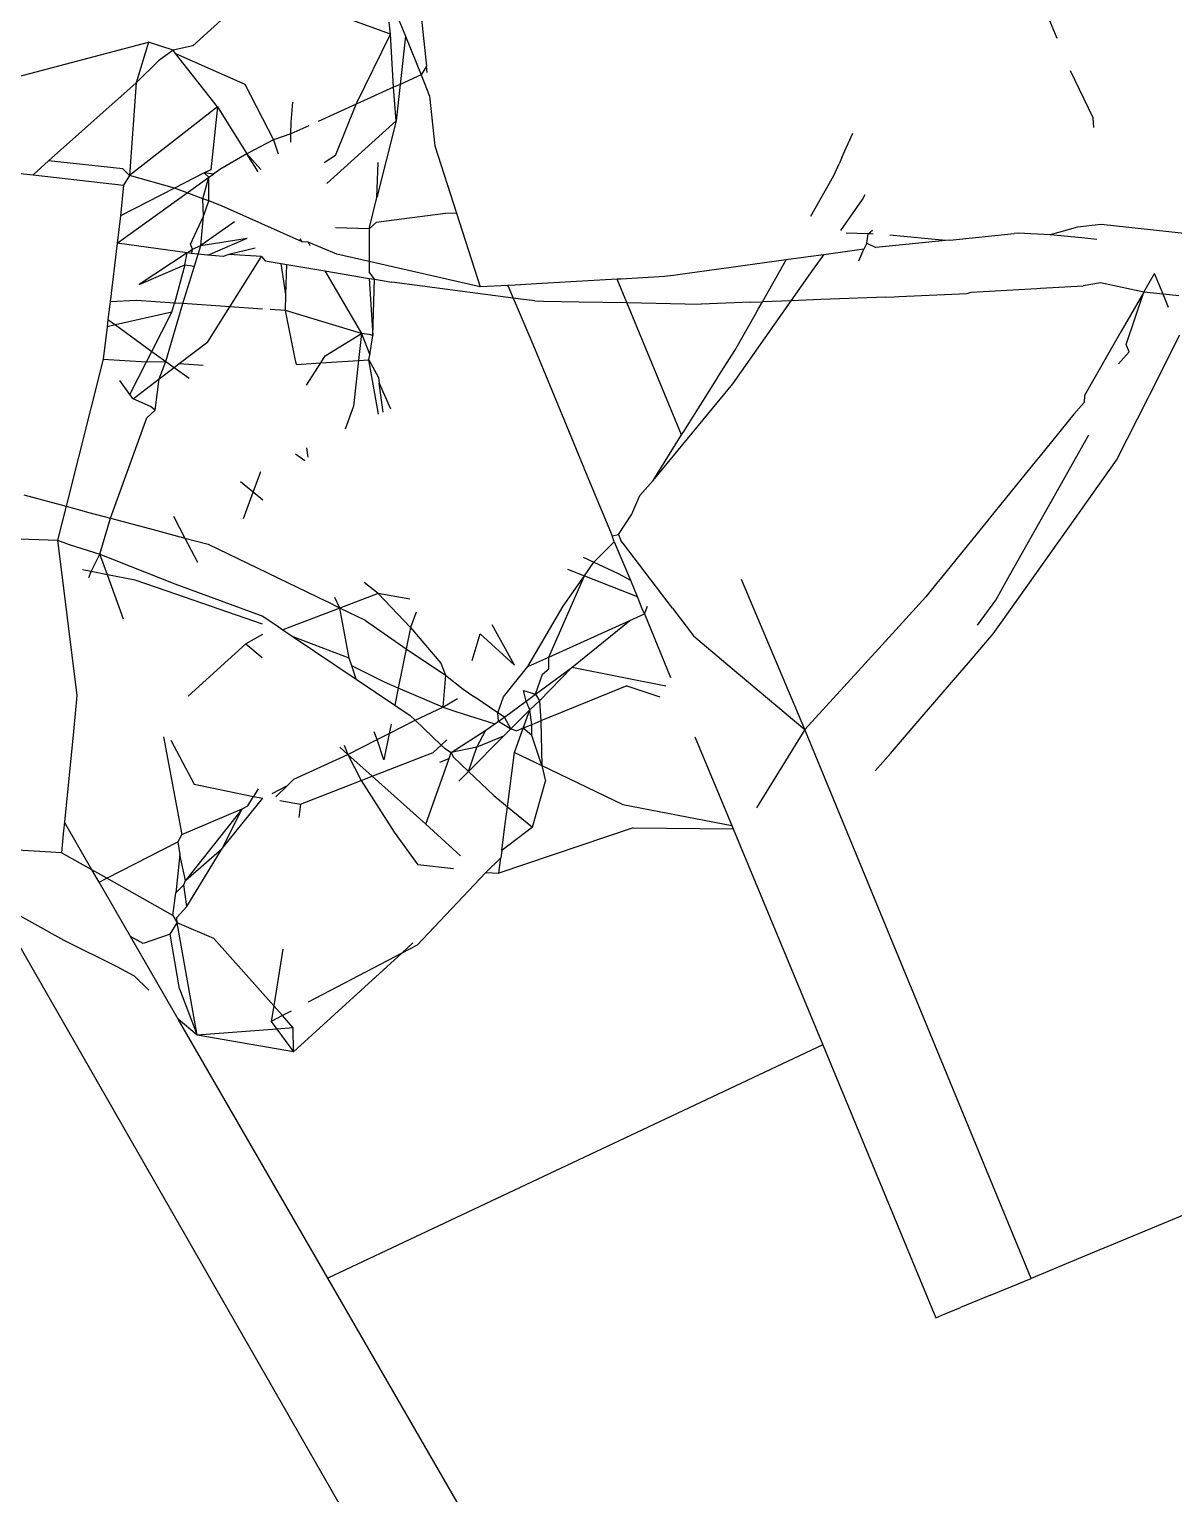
# Model space of a CAD drawing. Header units: inches. Extents: x 3324238 to 135265466, y -1036581 to 20094598.
# Drawn here: x 3354733.0549 to 3354733.3859, y -519084.1146 to -519083.691 of the extents above; entities that cross this region are included whole.
import ezdxf

# ---------------------------------------------------------------- set-up
doc = ezdxf.new("R2010")
doc.units = ezdxf.units.IN
doc.header["$MEASUREMENT"] = 0
doc.layers.add('FURNITURE', color=32, linetype='Continuous', lineweight=13)

msp = doc.modelspace()

# ---------------------------------------------------------------- linework, layer by layer
for p, q in [((3354733.35216, -519083.69371, 0.00267), (3354733.33714, -519083.65746, 0.00267)), ((3354733.1328, -519083.66806, 0.00267), (3354733.1022, -519083.69577, 0.00267)), ((3354733.16711, -519083.67645, 0.00267), (3354733.16974, -519083.70171, 0.00267)), ((3354733.15936, -519083.6924, 0.00267), (3354733.13576, -519083.68385, 0.00267)), ((3354733.16047, -519083.6853, 0.00267), (3354733.16365, -519083.69299, 0.00267)), ((3354733.15936, -519083.6924, 0.00267), (3354733.159, -519083.68894, 0.00267)), ((3354733.04811, -519083.70561, 0.00267), (3354733.0894, -519083.69473, 0.00267)), ((3354733.0894, -519083.69473, 0.00267), (3354733.08576, -519083.70652, 0.00267)), ((3354733.09646, -519083.69706, 0.00267), (3354733.0894, -519083.69473, 0.00267)), ((3354733.1022, -519083.69577, 0.00267), (3354733.09646, -519083.69706, 0.00267)), ((3354733.14939, -519083.71271, 0.00267), (3354733.15936, -519083.6924, 0.00267)), ((3354733.16024, -519083.7078, 0.00267), (3354733.15936, -519083.6924, 0.00267)), ((3354733.16365, -519083.69299, 0.00267), (3354733.16214, -519083.70694, 0.00267)), ((3354733.16365, -519083.69299, 0.00267), (3354733.16827, -519083.70416, 0.00267)), ((3354733.09646, -519083.69706, 0.00267), (3354733.0923, -519083.70014, 0.00267)), ((3354733.09719, -519083.69798, 0.00267), (3354733.09646, -519083.69706, 0.00267)), ((3354733.10935, -519083.71347, 0.00267), (3354733.09719, -519083.69798, 0.00267)), ((3354733.09719, -519083.69798, 0.00267), (3354733.11723, -519083.70685, 0.00267)), ((3354733.0923, -519083.70014, 0.00267), (3354733.08576, -519083.70652, 0.00267)), ((3354733.16827, -519083.70416, 0.00267), (3354733.16214, -519083.70694, 0.00267)), ((3354733.16974, -519083.70171, 0.00267), (3354733.16827, -519083.70416, 0.00267)), ((3354733.16827, -519083.70416, 0.00267), (3354733.17064, -519083.71032, 0.00267)), ((3354733.16993, -519083.70348, 0.00267), (3354733.16974, -519083.70171, 0.00267)), ((3354733.3626, -519083.71664, 0.00267), (3354733.35602, -519083.70302, 0.00267)), ((3354733.08576, -519083.70652, 0.00267), (3354733.06042, -519083.72908, 0.00267)), ((3354733.08576, -519083.70652, 0.00267), (3354733.08386, -519083.73326, 0.00267)), ((3354733.11723, -519083.70685, 0.00267), (3354733.12547, -519083.72303, 0.00267)), ((3354733.16024, -519083.7078, 0.00267), (3354733.14939, -519083.71271, 0.00267)), ((3354733.16214, -519083.70694, 0.00267), (3354733.16024, -519083.7078, 0.00267)), ((3354733.16101, -519083.71746, 0.00267), (3354733.16024, -519083.7078, 0.00267)), ((3354733.16214, -519083.70694, 0.00267), (3354733.16101, -519083.71746, 0.00267)), ((3354733.13067, -519083.71785, 0.00267), (3354733.13109, -519083.71212, 0.00267)), ((3354733.14939, -519083.71271, 0.00267), (3354733.13846, -519083.71765, 0.00267)), ((3354733.14341, -519083.7275, 0.00267), (3354733.14939, -519083.71271, 0.00267)), ((3354733.17064, -519083.71032, 0.00267), (3354733.17213, -519083.72469, 0.00267)), ((3354733.10935, -519083.71347, 0.00267), (3354733.08386, -519083.73326, 0.00267)), ((3354733.10935, -519083.71347, 0.00267), (3354733.10739, -519083.73171, 0.00267)), ((3354733.10935, -519083.71347, 0.00267), (3354733.11781, -519083.727, 0.00267)), ((3354733.36281, -519083.7194, 0.00267), (3354733.3626, -519083.71664, 0.00267)), ((3354733.13057, -519083.72123, 0.00267), (3354733.13067, -519083.71785, 0.00267)), ((3354733.13571, -519083.7189, 0.00267), (3354733.13057, -519083.72123, 0.00267)), ((3354733.14096, -519083.73559, 0.00267), (3354733.16101, -519083.71746, 0.00267)), ((3354733.16101, -519083.71746, 0.00267), (3354733.15545, -519083.7397, 0.00267)), ((3354733.28991, -519083.72808, 0.00267), (3354733.29303, -519083.72106, 0.00267)), ((3354733.12547, -519083.72303, 0.00267), (3354733.11781, -519083.727, 0.00267)), ((3354733.13057, -519083.72123, 0.00267), (3354733.12547, -519083.72303, 0.00267)), ((3354733.12547, -519083.72303, 0.00267), (3354733.12682, -519083.72706, 0.00267)), ((3354733.13049, -519083.72369, 0.00267), (3354733.13057, -519083.72123, 0.00267)), ((3354733.17213, -519083.72469, 0.00267), (3354733.17844, -519083.74421, 0.00267)), ((3354733.06042, -519083.72908, 0.00267), (3354733.05598, -519083.73312, 0.00267)), ((3354733.0819, -519083.73141, 0.00267), (3354733.06042, -519083.72908, 0.00267)), ((3354733.11781, -519083.727, 0.00267), (3354733.10999, -519083.73154, 0.00267)), ((3354733.11781, -519083.727, 0.00267), (3354733.12189, -519083.73158, 0.00267)), ((3354733.12112, -519083.73229, 0.00267), (3354733.11781, -519083.727, 0.00267)), ((3354733.14341, -519083.7275, 0.00267), (3354733.14013, -519083.72966, 0.00267)), ((3354733.15545, -519083.7397, 0.00267), (3354733.15576, -519083.72956, 0.00267)), ((3354733.28991, -519083.72808, 0.00267), (3354733.28911, -519083.72989, 0.00267)), ((3354733.03452, -519083.73092, 0.00267), (3354733.05598, -519083.73312, 0.00267)), ((3354733.05598, -519083.73312, 0.00267), (3354733.08211, -519083.73606, 0.00267)), ((3354733.08386, -519083.73326, 0.00267), (3354733.0819, -519083.73141, 0.00267)), ((3354733.08386, -519083.73326, 0.00267), (3354733.08211, -519083.73606, 0.00267)), ((3354733.0969, -519083.73697, 0.00267), (3354733.08386, -519083.73326, 0.00267)), ((3354733.10551, -519083.73256, 0.00267), (3354733.0969, -519083.73697, 0.00267)), ((3354733.10055, -519083.73833, 0.00267), (3354733.10681, -519083.73383, 0.00267)), ((3354733.10511, -519083.74002, 0.00267), (3354733.10681, -519083.73383, 0.00267)), ((3354733.10739, -519083.73171, 0.00267), (3354733.10551, -519083.73256, 0.00267)), ((3354733.10813, -519083.73288, 0.00267), (3354733.10551, -519083.73256, 0.00267)), ((3354733.10681, -519083.73383, 0.00267), (3354733.10551, -519083.73256, 0.00267)), ((3354733.10681, -519083.73383, 0.00267), (3354733.10813, -519083.73288, 0.00267)), ((3354733.10683, -519083.74066, 0.00267), (3354733.10681, -519083.73383, 0.00267)), ((3354733.10999, -519083.73154, 0.00267), (3354733.10813, -519083.73288, 0.00267)), ((3354733.28093, -519083.74507, 0.00267), (3354733.28759, -519083.7333, 0.00267)), ((3354733.28759, -519083.7333, 0.00267), (3354733.28911, -519083.72989, 0.00267)), ((3354733.08211, -519083.73606, 0.00267), (3354733.08131, -519083.74497, 0.00267)), ((3354733.0969, -519083.73697, 0.00267), (3354733.08131, -519083.74497, 0.00267)), ((3354733.10055, -519083.73833, 0.00267), (3354733.0969, -519083.73697, 0.00267)), ((3354733.08035, -519083.75285, 0.00267), (3354733.10055, -519083.73833, 0.00267)), ((3354733.10511, -519083.74002, 0.00267), (3354733.10055, -519083.73833, 0.00267)), ((3354733.10531, -519083.74503, 0.00267), (3354733.10511, -519083.74002, 0.00267)), ((3354733.10683, -519083.74066, 0.00267), (3354733.10511, -519083.74002, 0.00267)), ((3354733.10531, -519083.74503, 0.00267), (3354733.10683, -519083.74066, 0.00267)), ((3354733.11051, -519083.74203, 0.00267), (3354733.10683, -519083.74066, 0.00267)), ((3354733.13376, -519083.75248, 0.00267), (3354733.11051, -519083.74203, 0.00267)), ((3354733.15318, -519083.74874, 0.00267), (3354733.15545, -519083.7397, 0.00267)), ((3354733.28957, -519083.74922, 0.00267), (3354733.2959, -519083.74024, 0.00267)), ((3354733.2959, -519083.74024, 0.00267), (3354733.29665, -519083.73883, 0.00267)), ((3354733.08131, -519083.74497, 0.00267), (3354733.08035, -519083.75285, 0.00267)), ((3354733.10151, -519083.75318, 0.00267), (3354733.10531, -519083.74503, 0.00267)), ((3354733.10451, -519083.75353, 0.00267), (3354733.10531, -519083.74503, 0.00267)), ((3354733.17523, -519083.74426, 0.00267), (3354733.15522, -519083.74689, 0.00267)), ((3354733.17844, -519083.74421, 0.00267), (3354733.17523, -519083.74426, 0.00267)), ((3354733.17844, -519083.74421, 0.00267), (3354733.18533, -519083.76555, 0.00267)), ((3354733.1142, -519083.74671, 0.00267), (3354733.10451, -519083.75353, 0.00267)), ((3354733.15318, -519083.74874, 0.00267), (3354733.14342, -519083.74845, 0.00267)), ((3354733.15318, -519083.74874, 0.00267), (3354733.15317, -519083.7582, 0.00267)), ((3354733.15522, -519083.74689, 0.00267), (3354733.15318, -519083.74874, 0.00267)), ((3354733.29753, -519083.7502, 0.00267), (3354733.2911, -519083.74996, 0.00267)), ((3354733.29708, -519083.75283, 0.00267), (3354733.29753, -519083.7502, 0.00267)), ((3354733.29753, -519083.7502, 0.00267), (3354733.29875, -519083.74912, 0.00267)), ((3354733.29898, -519083.75026, 0.00267), (3354733.29753, -519083.7502, 0.00267)), ((3354733.31984, -519083.75209, 0.00267), (3354733.30375, -519083.75052, 0.00267)), ((3354733.32112, -519083.75196, 0.00267), (3354733.3397, -519083.75006, 0.00267)), ((3354733.34086, -519083.74995, 0.00267), (3354733.3397, -519083.75006, 0.00267)), ((3354733.35017, -519083.75051, 0.00267), (3354733.34086, -519083.74995, 0.00267)), ((3354733.35801, -519083.7482, 0.00267), (3354733.35017, -519083.75051, 0.00267)), ((3354733.35933, -519083.75137, 0.00267), (3354733.35017, -519083.75051, 0.00267)), ((3354733.36493, -519083.74749, 0.00267), (3354733.35801, -519083.7482, 0.00267)), ((3354733.42447, -519083.75399, 0.00267), (3354733.36493, -519083.74749, 0.00267)), ((3354733.08035, -519083.75285, 0.00267), (3354733.07827, -519083.76987, 0.00267)), ((3354733.10051, -519083.75571, 0.00267), (3354733.08035, -519083.75285, 0.00267)), ((3354733.10051, -519083.75571, 0.00267), (3354733.10213, -519083.75464, 0.00267)), ((3354733.10213, -519083.75464, 0.00267), (3354733.10151, -519083.75318, 0.00267)), ((3354733.10213, -519083.75464, 0.00267), (3354733.10174, -519083.75583, 0.00267)), ((3354733.10213, -519083.75464, 0.00267), (3354733.10451, -519083.75353, 0.00267)), ((3354733.10373, -519083.75603, 0.00267), (3354733.10451, -519083.75353, 0.00267)), ((3354733.10451, -519083.75353, 0.00267), (3354733.11793, -519083.75145, 0.00267)), ((3354733.10654, -519083.75631, 0.00267), (3354733.11793, -519083.75145, 0.00267)), ((3354733.12018, -519083.7543, 0.00267), (3354733.11264, -519083.7562, 0.00267)), ((3354733.13376, -519083.75248, 0.00267), (3354733.1332, -519083.75159, 0.00267)), ((3354733.13551, -519083.75256, 0.00267), (3354733.13376, -519083.75248, 0.00267)), ((3354733.14381, -519083.75606, 0.00267), (3354733.13551, -519083.75256, 0.00267)), ((3354733.13551, -519083.75256, 0.00267), (3354733.13607, -519083.75352, 0.00267)), ((3354733.29628, -519083.75461, 0.00267), (3354733.28464, -519083.75621, 0.00267)), ((3354733.29476, -519083.75799, 0.00267), (3354733.29628, -519083.75461, 0.00267)), ((3354733.29708, -519083.75283, 0.00267), (3354733.29628, -519083.75461, 0.00267)), ((3354733.29708, -519083.75283, 0.00267), (3354733.29977, -519083.75413, 0.00267)), ((3354733.31984, -519083.75209, 0.00267), (3354733.29977, -519083.75413, 0.00267)), ((3354733.32112, -519083.75196, 0.00267), (3354733.31984, -519083.75209, 0.00267)), ((3354733.36366, -519083.75178, 0.00267), (3354733.35933, -519083.75137, 0.00267)), ((3354733.10051, -519083.75571, 0.00267), (3354733.08668, -519083.76481, 0.00267)), ((3354733.08668, -519083.76481, 0.00267), (3354733.09987, -519083.75917, 0.00267)), ((3354733.09987, -519083.75917, 0.00267), (3354733.09685, -519083.77019, 0.00267)), ((3354733.09987, -519083.75917, 0.00267), (3354733.10051, -519083.75571, 0.00267)), ((3354733.09987, -519083.75917, 0.00267), (3354733.10264, -519083.75952, 0.00267)), ((3354733.10174, -519083.75583, 0.00267), (3354733.10051, -519083.75571, 0.00267)), ((3354733.10373, -519083.75603, 0.00267), (3354733.10174, -519083.75583, 0.00267)), ((3354733.10264, -519083.75952, 0.00267), (3354733.10373, -519083.75603, 0.00267)), ((3354733.10654, -519083.75631, 0.00267), (3354733.10373, -519083.75603, 0.00267)), ((3354733.11097, -519083.75676, 0.00267), (3354733.10654, -519083.75631, 0.00267)), ((3354733.11264, -519083.7562, 0.00267), (3354733.11097, -519083.75676, 0.00267)), ((3354733.12206, -519083.75669, 0.00267), (3354733.11264, -519083.7562, 0.00267)), ((3354733.11287, -519083.77128, 0.00267), (3354733.12206, -519083.75669, 0.00267)), ((3354733.12206, -519083.75669, 0.00267), (3354733.12307, -519083.75797, 0.00267)), ((3354733.12307, -519083.75797, 0.00267), (3354733.12777, -519083.75877, 0.00267)), ((3354733.12777, -519083.75877, 0.00267), (3354733.12936, -519083.75904, 0.00267)), ((3354733.12909, -519083.76774, 0.00267), (3354733.12777, -519083.75877, 0.00267)), ((3354733.12909, -519083.76774, 0.00267), (3354733.12936, -519083.75904, 0.00267)), ((3354733.12936, -519083.75904, 0.00267), (3354733.14039, -519083.76091, 0.00267)), ((3354733.15317, -519083.7582, 0.00267), (3354733.14381, -519083.75606, 0.00267)), ((3354733.15317, -519083.7582, 0.00267), (3354733.15317, -519083.76121, 0.00267)), ((3354733.18533, -519083.76555, 0.00267), (3354733.15317, -519083.7582, 0.00267)), ((3354733.27377, -519083.7577, 0.00267), (3354733.26056, -519083.75952, 0.00267)), ((3354733.2669, -519083.76982, 0.00267), (3354733.27377, -519083.7577, 0.00267)), ((3354733.27882, -519083.75701, 0.00267), (3354733.27377, -519083.7577, 0.00267)), ((3354733.28018, -519083.75682, 0.00267), (3354733.27882, -519083.75701, 0.00267)), ((3354733.28464, -519083.75621, 0.00267), (3354733.28018, -519083.75682, 0.00267)), ((3354733.28166, -519083.76044, 0.00267), (3354733.28464, -519083.75621, 0.00267)), ((3354733.09925, -519083.77036, 0.00267), (3354733.10264, -519083.75952, 0.00267)), ((3354733.14039, -519083.76091, 0.00267), (3354733.15097, -519083.77896, 0.00267)), ((3354733.14039, -519083.76091, 0.00267), (3354733.15316, -519083.76307, 0.00267)), ((3354733.15316, -519083.76307, 0.00267), (3354733.1542, -519083.77961, 0.00267)), ((3354733.15316, -519083.76307, 0.00267), (3354733.15471, -519083.76333, 0.00267)), ((3354733.15471, -519083.76333, 0.00267), (3354733.15317, -519083.76121, 0.00267)), ((3354733.1542, -519083.77961, 0.00267), (3354733.15471, -519083.76333, 0.00267)), ((3354733.15471, -519083.76333, 0.00267), (3354733.15978, -519083.76419, 0.00267)), ((3354733.22492, -519083.76331, 0.00267), (3354733.2115, -519083.76407, 0.00267)), ((3354733.22606, -519083.76324, 0.00267), (3354733.22492, -519083.76331, 0.00267)), ((3354733.22772, -519083.77007, 0.00267), (3354733.22492, -519083.76331, 0.00267)), ((3354733.23861, -519083.76253, 0.00267), (3354733.22606, -519083.76324, 0.00267)), ((3354733.24117, -519083.76218, 0.00267), (3354733.23861, -519083.76253, 0.00267)), ((3354733.24242, -519083.76201, 0.00267), (3354733.24117, -519083.76218, 0.00267)), ((3354733.25923, -519083.7597, 0.00267), (3354733.24242, -519083.76201, 0.00267)), ((3354733.26056, -519083.75952, 0.00267), (3354733.25923, -519083.7597, 0.00267)), ((3354733.27526, -519083.76951, 0.00267), (3354733.28076, -519083.76171, 0.00267)), ((3354733.28076, -519083.76171, 0.00267), (3354733.28166, -519083.76044, 0.00267)), ((3354733.3772, -519083.76703, 0.00267), (3354733.3803, -519083.76162, 0.00267)), ((3354733.38279, -519083.76763, 0.00267), (3354733.3803, -519083.76162, 0.00267)), ((3354733.12894, -519083.77236, 0.00267), (3354733.12909, -519083.76774, 0.00267)), ((3354733.19485, -519083.76875, 0.00267), (3354733.15978, -519083.76419, 0.00267)), ((3354733.19333, -519083.7651, 0.00267), (3354733.18533, -519083.76555, 0.00267)), ((3354733.1954, -519083.76498, 0.00267), (3354733.19333, -519083.7651, 0.00267)), ((3354733.19333, -519083.7651, 0.00267), (3354733.19485, -519083.76875, 0.00267)), ((3354733.20154, -519083.76463, 0.00267), (3354733.1954, -519083.76498, 0.00267)), ((3354733.2115, -519083.76407, 0.00267), (3354733.20154, -519083.76463, 0.00267)), ((3354733.30635, -519083.76828, 0.00267), (3354733.32618, -519083.76739, 0.00267)), ((3354733.32618, -519083.76739, 0.00267), (3354733.3273, -519083.76706, 0.00267)), ((3354733.3273, -519083.76706, 0.00267), (3354733.34629, -519083.76595, 0.00267)), ((3354733.34629, -519083.76595, 0.00267), (3354733.34739, -519083.76589, 0.00267)), ((3354733.34739, -519083.76589, 0.00267), (3354733.35972, -519083.76517, 0.00267)), ((3354733.36469, -519083.76431, 0.00267), (3354733.35972, -519083.76517, 0.00267)), ((3354733.3772, -519083.76703, 0.00267), (3354733.36469, -519083.76431, 0.00267)), ((3354733.3772, -519083.76703, 0.00267), (3354733.37059, -519083.77856, 0.00267)), ((3354733.37211, -519083.78223, 0.00267), (3354733.3772, -519083.76703, 0.00267)), ((3354733.38279, -519083.76763, 0.00267), (3354733.3772, -519083.76703, 0.00267)), ((3354733.38438, -519083.77148, 0.00267), (3354733.38279, -519083.76763, 0.00267)), ((3354733.38737, -519083.76811, 0.00267), (3354733.38279, -519083.76763, 0.00267)), ((3354733.07827, -519083.76987, 0.00267), (3354733.07765, -519083.77498, 0.00267)), ((3354733.08585, -519083.76945, 0.00267), (3354733.07827, -519083.76987, 0.00267)), ((3354733.09685, -519083.77019, 0.00267), (3354733.08585, -519083.76945, 0.00267)), ((3354733.09435, -519083.78712, 0.00267), (3354733.09925, -519083.77036, 0.00267)), ((3354733.09612, -519083.77287, 0.00267), (3354733.09685, -519083.77019, 0.00267)), ((3354733.09925, -519083.77036, 0.00267), (3354733.09685, -519083.77019, 0.00267)), ((3354733.11287, -519083.77128, 0.00267), (3354733.09925, -519083.77036, 0.00267)), ((3354733.10651, -519083.78137, 0.00267), (3354733.11287, -519083.77128, 0.00267)), ((3354733.12238, -519083.77192, 0.00267), (3354733.11287, -519083.77128, 0.00267)), ((3354733.19485, -519083.76875, 0.00267), (3354733.20053, -519083.78212, 0.00267)), ((3354733.19709, -519083.76904, 0.00267), (3354733.19485, -519083.76875, 0.00267)), ((3354733.2011, -519083.76957, 0.00267), (3354733.19709, -519083.76904, 0.00267)), ((3354733.2011, -519083.76957, 0.00267), (3354733.2036, -519083.76961, 0.00267)), ((3354733.2036, -519083.76961, 0.00267), (3354733.21388, -519083.76981, 0.00267)), ((3354733.21388, -519083.76981, 0.00267), (3354733.22772, -519083.77007, 0.00267)), ((3354733.24356, -519083.80832, 0.00267), (3354733.22772, -519083.77007, 0.00267)), ((3354733.22772, -519083.77007, 0.00267), (3354733.24457, -519083.77039, 0.00267)), ((3354733.24457, -519083.77039, 0.00267), (3354733.24921, -519083.77048, 0.00267)), ((3354733.26347, -519083.76995, 0.00267), (3354733.24921, -519083.77048, 0.00267)), ((3354733.26347, -519083.76995, 0.00267), (3354733.2669, -519083.76982, 0.00267)), ((3354733.26489, -519083.77337, 0.00267), (3354733.26567, -519083.772, 0.00267)), ((3354733.26567, -519083.772, 0.00267), (3354733.2669, -519083.76982, 0.00267)), ((3354733.27526, -519083.76951, 0.00267), (3354733.2669, -519083.76982, 0.00267)), ((3354733.26772, -519083.78021, 0.00267), (3354733.27526, -519083.76951, 0.00267)), ((3354733.28386, -519083.76919, 0.00267), (3354733.27526, -519083.76951, 0.00267)), ((3354733.30259, -519083.76849, 0.00267), (3354733.28386, -519083.76919, 0.00267)), ((3354733.30259, -519083.76849, 0.00267), (3354733.30505, -519083.76835, 0.00267)), ((3354733.30505, -519083.76835, 0.00267), (3354733.30635, -519083.76828, 0.00267)), ((3354733.07765, -519083.77498, 0.00267), (3354733.07739, -519083.77709, 0.00267)), ((3354733.07765, -519083.77498, 0.00267), (3354733.0798, -519083.77654, 0.00267)), ((3354733.09612, -519083.77287, 0.00267), (3354733.0798, -519083.77654, 0.00267)), ((3354733.09033, -519083.7842, 0.00267), (3354733.09612, -519083.77287, 0.00267)), ((3354733.12894, -519083.77236, 0.00267), (3354733.12456, -519083.77206, 0.00267)), ((3354733.15097, -519083.77896, 0.00267), (3354733.12894, -519083.77236, 0.00267)), ((3354733.13182, -519083.78634, 0.00267), (3354733.12894, -519083.77236, 0.00267)), ((3354733.2589, -519083.78395, 0.00267), (3354733.26489, -519083.77337, 0.00267)), ((3354733.07739, -519083.77709, 0.00267), (3354733.07621, -519083.78639, 0.00267)), ((3354733.0798, -519083.77654, 0.00267), (3354733.07739, -519083.77709, 0.00267)), ((3354733.0798, -519083.77654, 0.00267), (3354733.09033, -519083.7842, 0.00267)), ((3354733.14047, -519083.78543, 0.00267), (3354733.15097, -519083.77896, 0.00267)), ((3354733.15097, -519083.77896, 0.00267), (3354733.15009, -519083.78682, 0.00267)), ((3354733.15314, -519083.77931, 0.00267), (3354733.15097, -519083.77896, 0.00267)), ((3354733.15097, -519083.77896, 0.00267), (3354733.15335, -519083.78517, 0.00267)), ((3354733.1542, -519083.77961, 0.00267), (3354733.15314, -519083.77931, 0.00267)), ((3354733.15335, -519083.78517, 0.00267), (3354733.1542, -519083.77961, 0.00267)), ((3354733.25833, -519083.79352, 0.00267), (3354733.26772, -519083.78021, 0.00267)), ((3354733.37059, -519083.77856, 0.00267), (3354733.36009, -519083.7969, 0.00267)), ((3354733.37893, -519083.79665, 0.00267), (3354733.38765, -519083.77935, 0.00267)), ((3354733.08882, -519083.78715, 0.00267), (3354733.09033, -519083.7842, 0.00267)), ((3354733.09033, -519083.7842, 0.00267), (3354733.09435, -519083.78712, 0.00267)), ((3354733.09823, -519083.78771, 0.00267), (3354733.10651, -519083.78137, 0.00267)), ((3354733.20053, -519083.78212, 0.00267), (3354733.20969, -519083.80427, 0.00267)), ((3354733.25436, -519083.79116, 0.00267), (3354733.2589, -519083.78395, 0.00267)), ((3354733.3699, -519083.78779, 0.00267), (3354733.37298, -519083.78432, 0.00267)), ((3354733.37298, -519083.78432, 0.00267), (3354733.37211, -519083.78223, 0.00267)), ((3354733.07621, -519083.78639, 0.00267), (3354733.06555, -519083.82898, 0.00267)), ((3354733.07621, -519083.78639, 0.00267), (3354733.08882, -519083.78715, 0.00267)), ((3354733.08398, -519083.79662, 0.00267), (3354733.08882, -519083.78715, 0.00267)), ((3354733.08882, -519083.78715, 0.00267), (3354733.09435, -519083.78712, 0.00267)), ((3354733.09244, -519083.79214, 0.00267), (3354733.09435, -519083.78712, 0.00267)), ((3354733.09244, -519083.79214, 0.00267), (3354733.09676, -519083.78883, 0.00267)), ((3354733.09435, -519083.78712, 0.00267), (3354733.09676, -519083.78883, 0.00267)), ((3354733.09676, -519083.78883, 0.00267), (3354733.09823, -519083.78771, 0.00267)), ((3354733.09676, -519083.78883, 0.00267), (3354733.10112, -519083.79192, 0.00267)), ((3354733.09823, -519083.78771, 0.00267), (3354733.10516, -519083.78813, 0.00267)), ((3354733.1322, -519083.78793, 0.00267), (3354733.13182, -519083.78634, 0.00267)), ((3354733.1322, -519083.78793, 0.00267), (3354733.13916, -519083.7875, 0.00267)), ((3354733.13509, -519083.79392, 0.00267), (3354733.13916, -519083.7875, 0.00267)), ((3354733.13916, -519083.7875, 0.00267), (3354733.14047, -519083.78543, 0.00267)), ((3354733.13916, -519083.7875, 0.00267), (3354733.15009, -519083.78682, 0.00267)), ((3354733.15009, -519083.78682, 0.00267), (3354733.14862, -519083.80005, 0.00267)), ((3354733.15009, -519083.78682, 0.00267), (3354733.15313, -519083.78663, 0.00267)), ((3354733.15313, -519083.78663, 0.00267), (3354733.15335, -519083.78517, 0.00267)), ((3354733.15587, -519083.80233, 0.00267), (3354733.15313, -519083.78663, 0.00267)), ((3354733.15313, -519083.78663, 0.00267), (3354733.15587, -519083.79173, 0.00267)), ((3354733.08398, -519083.79662, 0.00267), (3354733.08106, -519083.79261, 0.00267)), ((3354733.08492, -519083.79791, 0.00267), (3354733.09244, -519083.79214, 0.00267)), ((3354733.09126, -519083.80121, 0.00267), (3354733.09244, -519083.79214, 0.00267)), ((3354733.15587, -519083.79173, 0.00267), (3354733.1561, -519083.7934, 0.00267)), ((3354733.24416, -519083.80737, 0.00267), (3354733.25365, -519083.79229, 0.00267)), ((3354733.25365, -519083.79229, 0.00267), (3354733.25436, -519083.79116, 0.00267)), ((3354733.08492, -519083.79791, 0.00267), (3354733.08398, -519083.79662, 0.00267)), ((3354733.1561, -519083.7934, 0.00267), (3354733.15934, -519083.80076, 0.00267)), ((3354733.15725, -519083.80171, 0.00267), (3354733.1561, -519083.7934, 0.00267)), ((3354733.23529, -519083.82148, 0.00267), (3354733.25833, -519083.79352, 0.00267)), ((3354733.36009, -519083.7969, 0.00267), (3354733.35997, -519083.79898, 0.00267)), ((3354733.37847, -519083.79757, 0.00267), (3354733.37893, -519083.79665, 0.00267)), ((3354733.08995, -519083.80011, 0.00267), (3354733.08492, -519083.79791, 0.00267)), ((3354733.08892, -519083.80341, 0.00267), (3354733.09126, -519083.80121, 0.00267)), ((3354733.09126, -519083.80121, 0.00267), (3354733.08995, -519083.80011, 0.00267)), ((3354733.14862, -519083.80005, 0.00267), (3354733.14628, -519083.80667, 0.00267)), ((3354733.35997, -519083.79898, 0.00267), (3354733.35696, -519083.80237, 0.00267)), ((3354733.36935, -519083.81565, 0.00267), (3354733.37847, -519083.79757, 0.00267)), ((3354733.07837, -519083.8324, 0.00267), (3354733.08892, -519083.80341, 0.00267)), ((3354733.20969, -519083.80427, 0.00267), (3354733.21666, -519083.8211, 0.00267)), ((3354733.35696, -519083.80237, 0.00267), (3354733.34686, -519083.81485, 0.00267)), ((3354733.23529, -519083.82148, 0.00267), (3354733.24356, -519083.80832, 0.00267)), ((3354733.24356, -519083.80832, 0.00267), (3354733.24416, -519083.80737, 0.00267)), ((3354733.3514, -519083.82595, 0.00267), (3354733.36131, -519083.80834, 0.00267)), ((3354733.13192, -519083.81378, 0.00267), (3354733.1346, -519083.8157, 0.00267)), ((3354733.13553, -519083.81481, 0.00267), (3354733.13518, -519083.81211, 0.00267)), ((3354733.34619, -519083.81568, 0.00267), (3354733.33261, -519083.83245, 0.00267)), ((3354733.34686, -519083.81485, 0.00267), (3354733.34619, -519083.81568, 0.00267)), ((3354733.35529, -519083.83545, 0.00267), (3354733.36935, -519083.81565, 0.00267)), ((3354733.11965, -519083.8249, 0.00267), (3354733.11601, -519083.82194, 0.00267)), ((3354733.11965, -519083.8249, 0.00267), (3354733.12184, -519083.81895, 0.00267)), ((3354733.21666, -519083.8211, 0.00267), (3354733.22346, -519083.83754, 0.00267)), ((3354733.23145, -519083.82585, 0.00267), (3354733.23529, -519083.82148, 0.00267)), ((3354733.05327, -519083.82569, 0.00267), (3354733.06555, -519083.82898, 0.00267)), ((3354733.11684, -519083.83254, 0.00267), (3354733.11965, -519083.8249, 0.00267)), ((3354733.12248, -519083.82719, 0.00267), (3354733.11965, -519083.8249, 0.00267)), ((3354733.22914, -519083.83125, 0.00267), (3354733.23145, -519083.82585, 0.00267)), ((3354733.33843, -519083.84901, 0.00267), (3354733.3514, -519083.82595, 0.00267)), ((3354733.06555, -519083.82898, 0.00267), (3354733.06309, -519083.83882, 0.00267)), ((3354733.06555, -519083.82898, 0.00267), (3354733.07211, -519083.83073, 0.00267)), ((3354733.07211, -519083.83073, 0.00267), (3354733.07837, -519083.8324, 0.00267)), ((3354733.22528, -519083.83709, 0.00267), (3354733.22914, -519083.83125, 0.00267)), ((3354733.07533, -519083.84279, 0.00267), (3354733.07837, -519083.8324, 0.00267)), ((3354733.07837, -519083.8324, 0.00267), (3354733.08968, -519083.83543, 0.00267)), ((3354733.08968, -519083.83543, 0.00267), (3354733.09991, -519083.83816, 0.00267)), ((3354733.09664, -519083.83187, 0.00267), (3354733.09991, -519083.83816, 0.00267)), ((3354733.33194, -519083.83327, 0.00267), (3354733.31833, -519083.85009, 0.00267)), ((3354733.33261, -519083.83245, 0.00267), (3354733.33194, -519083.83327, 0.00267)), ((3354733.34109, -519083.85544, 0.00267), (3354733.35529, -519083.83545, 0.00267)), ((3354733.05179, -519083.83836, 0.00267), (3354733.05762, -519083.8386, 0.00267)), ((3354733.05762, -519083.8386, 0.00267), (3354733.06309, -519083.83882, 0.00267)), ((3354733.06309, -519083.83882, 0.00267), (3354733.06867, -519083.88369, 0.00267)), ((3354733.06309, -519083.83882, 0.00267), (3354733.06639, -519083.84004, 0.00267)), ((3354733.09991, -519083.83816, 0.00267), (3354733.10354, -519083.84516, 0.00267)), ((3354733.09991, -519083.83816, 0.00267), (3354733.10663, -519083.83996, 0.00267)), ((3354733.21813, -519083.84513, 0.00267), (3354733.22405, -519083.83925, 0.00267)), ((3354733.22346, -519083.83754, 0.00267), (3354733.22528, -519083.83709, 0.00267)), ((3354733.22405, -519083.83925, 0.00267), (3354733.22346, -519083.83754, 0.00267)), ((3354733.22405, -519083.83925, 0.00267), (3354733.22875, -519083.85034, 0.00267)), ((3354733.22528, -519083.83709, 0.00267), (3354733.22601, -519083.83886, 0.00267)), ((3354733.22676, -519083.83984, 0.00267), (3354733.22601, -519083.83886, 0.00267)), ((3354733.06639, -519083.84004, 0.00267), (3354733.07533, -519083.84279, 0.00267)), ((3354733.07274, -519083.84785, 0.00267), (3354733.07533, -519083.84279, 0.00267)), ((3354733.0775, -519083.84878, 0.00267), (3354733.07533, -519083.84279, 0.00267)), ((3354733.07533, -519083.84279, 0.00267), (3354733.09699, -519083.85137, 0.00267)), ((3354733.10663, -519083.83996, 0.00267), (3354733.14091, -519083.85655, 0.00267)), ((3354733.21512, -519083.84373, 0.00267), (3354733.21813, -519083.84513, 0.00267)), ((3354733.24089, -519083.85842, 0.00267), (3354733.22676, -519083.83984, 0.00267)), ((3354733.07274, -519083.84785, 0.00267), (3354733.07023, -519083.84736, 0.00267)), ((3354733.07211, -519083.84959, 0.00267), (3354733.07274, -519083.84785, 0.00267)), ((3354733.0775, -519083.84878, 0.00267), (3354733.07274, -519083.84785, 0.00267)), ((3354733.21054, -519083.84713, 0.00267), (3354733.21542, -519083.84906, 0.00267)), ((3354733.21542, -519083.84906, 0.00267), (3354733.21813, -519083.84513, 0.00267)), ((3354733.21813, -519083.84513, 0.00267), (3354733.22521, -519083.84841, 0.00267)), ((3354733.08216, -519083.86162, 0.00267), (3354733.0775, -519083.84878, 0.00267)), ((3354733.08553, -519083.85035, 0.00267), (3354733.0775, -519083.84878, 0.00267)), ((3354733.09472, -519083.85352, 0.00267), (3354733.08553, -519083.85035, 0.00267)), ((3354733.09699, -519083.85137, 0.00267), (3354733.12239, -519083.86078, 0.00267)), ((3354733.15576, -519083.85421, 0.00267), (3354733.15178, -519083.85098, 0.00267)), ((3354733.20512, -519083.87257, 0.00267), (3354733.21542, -519083.84906, 0.00267)), ((3354733.20933, -519083.85788, 0.00267), (3354733.21542, -519083.84906, 0.00267)), ((3354733.21542, -519083.84906, 0.00267), (3354733.23073, -519083.85511, 0.00267)), ((3354733.22521, -519083.84841, 0.00267), (3354733.22875, -519083.85034, 0.00267)), ((3354733.22875, -519083.85034, 0.00267), (3354733.23073, -519083.85511, 0.00267)), ((3354733.27923, -519083.89356, 0.00267), (3354733.26088, -519083.85011, 0.00267)), ((3354733.3177, -519083.85087, 0.00267), (3354733.3142, -519083.85519, 0.00267)), ((3354733.31833, -519083.85009, 0.00267), (3354733.3177, -519083.85087, 0.00267)), ((3354733.33445, -519083.85609, 0.00267), (3354733.33843, -519083.84901, 0.00267)), ((3354733.12236, -519083.86305, 0.00267), (3354733.09472, -519083.85352, 0.00267)), ((3354733.14473, -519083.8584, 0.00267), (3354733.14091, -519083.85655, 0.00267)), ((3354733.14473, -519083.8584, 0.00267), (3354733.14329, -519083.85533, 0.00267)), ((3354733.15576, -519083.85421, 0.00267), (3354733.14473, -519083.8584, 0.00267)), ((3354733.16493, -519083.85579, 0.00267), (3354733.15576, -519083.85421, 0.00267)), ((3354733.15576, -519083.85421, 0.00267), (3354733.16514, -519083.86401, 0.00267)), ((3354733.23073, -519083.85511, 0.00267), (3354733.23224, -519083.85901, 0.00267)), ((3354733.3142, -519083.85519, 0.00267), (3354733.3036, -519083.86682, 0.00267)), ((3354733.3291, -519083.86337, 0.00267), (3354733.33445, -519083.85609, 0.00267)), ((3354733.33367, -519083.86588, 0.00267), (3354733.34109, -519083.85544, 0.00267)), ((3354733.12239, -519083.86078, 0.00267), (3354733.12683, -519083.86377, 0.00267)), ((3354733.14473, -519083.8584, 0.00267), (3354733.12819, -519083.86468, 0.00267)), ((3354733.14738, -519083.87293, 0.00267), (3354733.14473, -519083.8584, 0.00267)), ((3354733.15216, -519083.862, 0.00267), (3354733.14473, -519083.8584, 0.00267)), ((3354733.16675, -519083.85957, 0.00267), (3354733.16514, -519083.86401, 0.00267)), ((3354733.19905, -519083.87534, 0.00267), (3354733.20933, -519083.85788, 0.00267)), ((3354733.22858, -519083.86198, 0.00267), (3354733.23279, -519083.86008, 0.00267)), ((3354733.23224, -519083.85901, 0.00267), (3354733.23279, -519083.86008, 0.00267)), ((3354733.23279, -519083.86008, 0.00267), (3354733.2337, -519083.85782, 0.00267)), ((3354733.23279, -519083.86008, 0.00267), (3354733.24033, -519083.87854, 0.00267)), ((3354733.24089, -519083.85842, 0.00267), (3354733.24699, -519083.86643, 0.00267)), ((3354733.12683, -519083.86377, 0.00267), (3354733.12819, -519083.86468, 0.00267)), ((3354733.12819, -519083.86468, 0.00267), (3354733.13124, -519083.86674, 0.00267)), ((3354733.15216, -519083.862, 0.00267), (3354733.16389, -519083.87025, 0.00267)), ((3354733.16514, -519083.86401, 0.00267), (3354733.16389, -519083.87025, 0.00267)), ((3354733.16514, -519083.86401, 0.00267), (3354733.17387, -519083.87434, 0.00267)), ((3354733.19525, -519083.87493, 0.00267), (3354733.18876, -519083.86329, 0.00267)), ((3354733.20512, -519083.87257, 0.00267), (3354733.22858, -519083.86198, 0.00267)), ((3354733.21184, -519083.87556, 0.00267), (3354733.22858, -519083.86198, 0.00267)), ((3354733.11753, -519083.86873, 0.00267), (3354733.1008, -519083.8839, 0.00267)), ((3354733.12233, -519083.86608, 0.00267), (3354733.11753, -519083.86873, 0.00267)), ((3354733.11753, -519083.86873, 0.00267), (3354733.12225, -519083.8727, 0.00267)), ((3354733.14738, -519083.87293, 0.00267), (3354733.13124, -519083.86674, 0.00267)), ((3354733.13124, -519083.86674, 0.00267), (3354733.14947, -519083.879, 0.00267)), ((3354733.18293, -519083.87362, 0.00267), (3354733.18526, -519083.86589, 0.00267)), ((3354733.18526, -519083.86589, 0.00267), (3354733.19525, -519083.87493, 0.00267)), ((3354733.24699, -519083.86643, 0.00267), (3354733.25762, -519083.87537, 0.00267)), ((3354733.3036, -519083.86682, 0.00267), (3354733.29049, -519083.88121, 0.00267)), ((3354733.32709, -519083.87353, 0.00267), (3354733.33367, -519083.86588, 0.00267)), ((3354733.14813, -519083.87513, 0.00267), (3354733.14738, -519083.87293, 0.00267)), ((3354733.16389, -519083.87025, 0.00267), (3354733.16162, -519083.88156, 0.00267)), ((3354733.16389, -519083.87025, 0.00267), (3354733.17523, -519083.87778, 0.00267)), ((3354733.19905, -519083.87534, 0.00267), (3354733.20512, -519083.87257, 0.00267)), ((3354733.20515, -519083.87599, 0.00267), (3354733.20512, -519083.87257, 0.00267)), ((3354733.31311, -519083.88977, 0.00267), (3354733.32709, -519083.87353, 0.00267)), ((3354733.14947, -519083.879, 0.00267), (3354733.14813, -519083.87513, 0.00267)), ((3354733.15763, -519083.87984, 0.00267), (3354733.14813, -519083.87513, 0.00267)), ((3354733.17387, -519083.87434, 0.00267), (3354733.17523, -519083.87778, 0.00267)), ((3354733.17523, -519083.87778, 0.00267), (3354733.17451, -519083.8871, 0.00267)), ((3354733.17523, -519083.87778, 0.00267), (3354733.18034, -519083.88182, 0.00267)), ((3354733.19204, -519083.88407, 0.00267), (3354733.19905, -519083.87534, 0.00267)), ((3354733.20126, -519083.88334, 0.00267), (3354733.21184, -519083.87556, 0.00267)), ((3354733.20126, -519083.88334, 0.00267), (3354733.20334, -519083.87755, 0.00267)), ((3354733.20241, -519083.88526, 0.00267), (3354733.21184, -519083.87556, 0.00267)), ((3354733.20334, -519083.87755, 0.00267), (3354733.20515, -519083.87599, 0.00267)), ((3354733.23896, -519083.88103, 0.00267), (3354733.21184, -519083.87556, 0.00267)), ((3354733.25762, -519083.87537, 0.00267), (3354733.27923, -519083.89356, 0.00267)), ((3354733.14947, -519083.879, 0.00267), (3354733.16063, -519083.88652, 0.00267)), ((3354733.16162, -519083.88156, 0.00267), (3354733.15763, -519083.87984, 0.00267)), ((3354733.16162, -519083.88156, 0.00267), (3354733.16063, -519083.88652, 0.00267)), ((3354733.17451, -519083.8871, 0.00267), (3354733.16162, -519083.88156, 0.00267)), ((3354733.18034, -519083.88182, 0.00267), (3354733.18342, -519083.88399, 0.00267)), ((3354733.22775, -519083.8809, 0.00267), (3354733.20287, -519083.89106, 0.00267)), ((3354733.22775, -519083.8809, 0.00267), (3354733.23729, -519083.88408, 0.00267)), ((3354733.29049, -519083.88121, 0.00267), (3354733.27923, -519083.89356, 0.00267)), ((3354733.06867, -519083.88369, 0.00267), (3354733.06765, -519083.8941, 0.00267)), ((3354733.17451, -519083.8871, 0.00267), (3354733.17878, -519083.88452, 0.00267)), ((3354733.19037, -519083.88867, 0.00267), (3354733.18342, -519083.88399, 0.00267)), ((3354733.19037, -519083.88867, 0.00267), (3354733.19204, -519083.88407, 0.00267)), ((3354733.19228, -519083.88995, 0.00267), (3354733.19855, -519083.88534, 0.00267)), ((3354733.1978, -519083.88229, 0.00267), (3354733.20126, -519083.88334, 0.00267)), ((3354733.19855, -519083.88534, 0.00267), (3354733.1978, -519083.88229, 0.00267)), ((3354733.19855, -519083.88534, 0.00267), (3354733.20126, -519083.88334, 0.00267)), ((3354733.19966, -519083.88781, 0.00267), (3354733.19855, -519083.88534, 0.00267)), ((3354733.19966, -519083.88781, 0.00267), (3354733.20241, -519083.88526, 0.00267)), ((3354733.20126, -519083.88334, 0.00267), (3354733.20241, -519083.88526, 0.00267)), ((3354733.20241, -519083.88526, 0.00267), (3354733.20287, -519083.89106, 0.00267)), ((3354733.16063, -519083.88652, 0.00267), (3354733.16502, -519083.88947, 0.00267)), ((3354733.16502, -519083.88947, 0.00267), (3354733.16645, -519083.89084, 0.00267)), ((3354733.16645, -519083.89084, 0.00267), (3354733.17451, -519083.8871, 0.00267)), ((3354733.17451, -519083.8871, 0.00267), (3354733.17829, -519083.88831, 0.00267)), ((3354733.17829, -519083.88831, 0.00267), (3354733.18957, -519083.8919, 0.00267)), ((3354733.19228, -519083.88995, 0.00267), (3354733.19037, -519083.88867, 0.00267)), ((3354733.19064, -519083.89115, 0.00267), (3354733.19037, -519083.88867, 0.00267)), ((3354733.19064, -519083.89115, 0.00267), (3354733.19228, -519083.88995, 0.00267)), ((3354733.19414, -519083.89336, 0.00267), (3354733.19228, -519083.88995, 0.00267)), ((3354733.19414, -519083.89336, 0.00267), (3354733.19966, -519083.88781, 0.00267)), ((3354733.19774, -519083.89316, 0.00267), (3354733.19966, -519083.88781, 0.00267)), ((3354733.20022, -519083.89215, 0.00267), (3354733.19966, -519083.88781, 0.00267)), ((3354733.30393, -519083.90045, 0.00267), (3354733.31311, -519083.88977, 0.00267)), ((3354733.06765, -519083.8941, 0.00267), (3354733.06506, -519083.92035, 0.00267)), ((3354733.15547, -519083.89646, 0.00267), (3354733.15467, -519083.89416, 0.00267)), ((3354733.15547, -519083.89646, 0.00267), (3354733.15899, -519083.89466, 0.00267)), ((3354733.15899, -519083.89466, 0.00267), (3354733.15746, -519083.90228, 0.00267)), ((3354733.15899, -519083.89466, 0.00267), (3354733.16645, -519083.89084, 0.00267)), ((3354733.15953, -519083.89196, 0.00267), (3354733.15899, -519083.89466, 0.00267)), ((3354733.16645, -519083.89084, 0.00267), (3354733.17401, -519083.89808, 0.00267)), ((3354733.17691, -519083.90021, 0.00267), (3354733.18691, -519083.89375, 0.00267)), ((3354733.18432, -519083.89865, 0.00267), (3354733.18691, -519083.89375, 0.00267)), ((3354733.18691, -519083.89375, 0.00267), (3354733.18957, -519083.8919, 0.00267)), ((3354733.18957, -519083.8919, 0.00267), (3354733.19064, -519083.89115, 0.00267)), ((3354733.19064, -519083.89115, 0.00267), (3354733.19414, -519083.89336, 0.00267)), ((3354733.19201, -519083.8955, 0.00267), (3354733.19414, -519083.89336, 0.00267)), ((3354733.19414, -519083.89336, 0.00267), (3354733.19589, -519083.89392, 0.00267)), ((3354733.19524, -519083.90015, 0.00267), (3354733.19774, -519083.89316, 0.00267)), ((3354733.19774, -519083.89316, 0.00267), (3354733.19589, -519083.89392, 0.00267)), ((3354733.20022, -519083.89215, 0.00267), (3354733.19774, -519083.89316, 0.00267)), ((3354733.20023, -519083.8953, 0.00267), (3354733.19774, -519083.89316, 0.00267)), ((3354733.20287, -519083.89106, 0.00267), (3354733.20022, -519083.89215, 0.00267)), ((3354733.20023, -519083.8953, 0.00267), (3354733.20022, -519083.89215, 0.00267)), ((3354733.20287, -519083.89106, 0.00267), (3354733.20312, -519083.90394, 0.00267)), ((3354733.27923, -519083.89356, 0.00267), (3354733.27078, -519083.90714, 0.00267)), ((3354733.34463, -519084.05227, 0.00267), (3354733.27923, -519083.89356, 0.00267)), ((3354733.0937, -519083.89563, 0.00267), (3354733.09898, -519083.92394, 0.00267)), ((3354733.0958, -519083.89663, 0.00267), (3354733.10259, -519083.90935, 0.00267)), ((3354733.14468, -519083.89868, 0.00267), (3354733.14704, -519083.90079, 0.00267)), ((3354733.14596, -519083.8981, 0.00267), (3354733.14704, -519083.90079, 0.00267)), ((3354733.14704, -519083.90079, 0.00267), (3354733.15547, -519083.89646, 0.00267)), ((3354733.15746, -519083.90228, 0.00267), (3354733.15547, -519083.89646, 0.00267)), ((3354733.17174, -519083.90017, 0.00267), (3354733.17401, -519083.89808, 0.00267)), ((3354733.17401, -519083.89808, 0.00267), (3354733.17569, -519083.89654, 0.00267)), ((3354733.17401, -519083.89808, 0.00267), (3354733.17493, -519083.89896, 0.00267)), ((3354733.17493, -519083.89896, 0.00267), (3354733.17691, -519083.90021, 0.00267)), ((3354733.18432, -519083.89865, 0.00267), (3354733.17691, -519083.90021, 0.00267)), ((3354733.18192, -519083.90565, 0.00267), (3354733.19201, -519083.8955, 0.00267)), ((3354733.18192, -519083.90565, 0.00267), (3354733.18432, -519083.89865, 0.00267)), ((3354733.19201, -519083.8955, 0.00267), (3354733.18432, -519083.89865, 0.00267)), ((3354733.20312, -519083.90394, 0.00267), (3354733.20023, -519083.8953, 0.00267)), ((3354733.24741, -519083.89564, 0.00267), (3354733.2581, -519083.92125, 0.00267)), ((3354733.13144, -519083.90792, 0.00267), (3354733.14704, -519083.90079, 0.00267)), ((3354733.14704, -519083.90079, 0.00267), (3354733.15084, -519083.90832, 0.00267)), ((3354733.14704, -519083.90079, 0.00267), (3354733.15406, -519083.90707, 0.00267)), ((3354733.15406, -519083.90707, 0.00267), (3354733.17174, -519083.90017, 0.00267)), ((3354733.16959, -519083.92095, 0.00267), (3354733.17631, -519083.90192, 0.00267)), ((3354733.17365, -519083.90301, 0.00267), (3354733.17631, -519083.90192, 0.00267)), ((3354733.17631, -519083.90192, 0.00267), (3354733.17691, -519083.90021, 0.00267)), ((3354733.17691, -519083.90021, 0.00267), (3354733.17751, -519083.90143, 0.00267)), ((3354733.17751, -519083.90143, 0.00267), (3354733.18192, -519083.90565, 0.00267)), ((3354733.19318, -519083.91586, 0.00267), (3354733.19524, -519083.90015, 0.00267)), ((3354733.19524, -519083.90015, 0.00267), (3354733.20312, -519083.90394, 0.00267)), ((3354733.29954, -519083.90549, 0.00267), (3354733.30393, -519083.90045, 0.00267)), ((3354733.15084, -519083.90832, 0.00267), (3354733.15406, -519083.90707, 0.00267)), ((3354733.15406, -519083.90707, 0.00267), (3354733.16959, -519083.92095, 0.00267)), ((3354733.1791, -519083.90849, 0.00267), (3354733.18192, -519083.90565, 0.00267)), ((3354733.18192, -519083.90565, 0.00267), (3354733.18922, -519083.91264, 0.00267)), ((3354733.20312, -519083.90394, 0.00267), (3354733.22659, -519083.91524, 0.00267)), ((3354733.20312, -519083.90394, 0.00267), (3354733.20423, -519083.90846, 0.00267)), ((3354733.27078, -519083.90714, 0.00267), (3354733.26517, -519083.91615, 0.00267)), ((3354733.10259, -519083.90935, 0.00267), (3354733.11973, -519083.91287, 0.00267)), ((3354733.12104, -519083.91069, 0.00267), (3354733.11973, -519083.91287, 0.00267)), ((3354733.12513, -519083.91202, 0.00267), (3354733.12953, -519083.90976, 0.00267)), ((3354733.12619, -519083.91297, 0.00267), (3354733.12953, -519083.90976, 0.00267)), ((3354733.12953, -519083.90976, 0.00267), (3354733.13144, -519083.90792, 0.00267)), ((3354733.13334, -519083.91515, 0.00267), (3354733.15084, -519083.90832, 0.00267)), ((3354733.15084, -519083.90832, 0.00267), (3354733.16038, -519083.92327, 0.00267)), ((3354733.20046, -519083.92179, 0.00267), (3354733.20423, -519083.90846, 0.00267)), ((3354733.11063, -519083.92791, 0.00267), (3354733.1224, -519083.91342, 0.00267)), ((3354733.1165, -519083.91644, 0.00267), (3354733.11805, -519083.91564, 0.00267)), ((3354733.11805, -519083.91564, 0.00267), (3354733.11973, -519083.91287, 0.00267)), ((3354733.11973, -519083.91287, 0.00267), (3354733.1224, -519083.91342, 0.00267)), ((3354733.12736, -519083.91402, 0.00267), (3354733.13334, -519083.91515, 0.00267)), ((3354733.13334, -519083.91515, 0.00267), (3354733.13288, -519083.91897, 0.00267)), ((3354733.18922, -519083.91264, 0.00267), (3354733.19318, -519083.91586, 0.00267)), ((3354733.19234, -519083.92229, 0.00267), (3354733.19318, -519083.91586, 0.00267)), ((3354733.19318, -519083.91586, 0.00267), (3354733.20046, -519083.92179, 0.00267)), ((3354733.22659, -519083.91524, 0.00267), (3354733.2581, -519083.92125, 0.00267)), ((3354733.09898, -519083.92394, 0.00267), (3354733.1165, -519083.91644, 0.00267)), ((3354733.1165, -519083.91644, 0.00267), (3354733.10006, -519083.93723, 0.00267)), ((3354733.11063, -519083.92791, 0.00267), (3354733.1165, -519083.91644, 0.00267)), ((3354733.06473, -519083.92369, 0.00267), (3354733.06419, -519083.92917, 0.00267)), ((3354733.06506, -519083.92035, 0.00267), (3354733.06473, -519083.92369, 0.00267)), ((3354733.07302, -519083.93414, 0.00267), (3354733.06506, -519083.92035, 0.00267)), ((3354733.09898, -519083.92394, 0.00267), (3354733.09789, -519083.92598, 0.00267)), ((3354733.16038, -519083.92327, 0.00267), (3354733.1673, -519083.93263, 0.00267)), ((3354733.16959, -519083.92095, 0.00267), (3354733.17964, -519083.93011, 0.00267)), ((3354733.22956, -519083.92198, 0.00267), (3354733.19072, -519083.93511, 0.00267)), ((3354733.20046, -519083.92179, 0.00267), (3354733.19155, -519083.92848, 0.00267)), ((3354733.19155, -519083.92848, 0.00267), (3354733.19234, -519083.92229, 0.00267)), ((3354733.22956, -519083.92198, 0.00267), (3354733.25851, -519083.92226, 0.00267)), ((3354733.2581, -519083.92125, 0.00267), (3354733.25851, -519083.92226, 0.00267)), ((3354733.25851, -519083.92226, 0.00267), (3354733.28438, -519083.98476, 0.00267)), ((3354733.06109, -519083.92899, 0.00267), (3354733.04983, -519083.92834, 0.00267)), ((3354733.07729, -519083.93654, 0.00267), (3354733.09789, -519083.92598, 0.00267)), ((3354733.09789, -519083.92598, 0.00267), (3354733.0984, -519083.92968, 0.00267)), ((3354733.10006, -519083.93723, 0.00267), (3354733.11063, -519083.92791, 0.00267)), ((3354733.10048, -519083.94472, 0.00267), (3354733.11063, -519083.92791, 0.00267)), ((3354733.19155, -519083.92848, 0.00267), (3354733.19128, -519083.93068, 0.00267)), ((3354733.06419, -519083.92917, 0.00267), (3354733.06109, -519083.92899, 0.00267)), ((3354733.06967, -519083.93226, 0.00267), (3354733.06419, -519083.92917, 0.00267)), ((3354733.07302, -519083.93414, 0.00267), (3354733.06967, -519083.93226, 0.00267)), ((3354733.0984, -519083.92968, 0.00267), (3354733.09729, -519083.94073, 0.00267)), ((3354733.10006, -519083.93723, 0.00267), (3354733.0984, -519083.92968, 0.00267)), ((3354733.17759, -519083.93386, 0.00267), (3354733.1673, -519083.93263, 0.00267)), ((3354733.19128, -519083.93068, 0.00267), (3354733.18696, -519083.93486, 0.00267)), ((3354733.19072, -519083.93511, 0.00267), (3354733.19128, -519083.93068, 0.00267)), ((3354733.07507, -519083.93768, 0.00267), (3354733.07302, -519083.93414, 0.00267)), ((3354733.07729, -519083.93654, 0.00267), (3354733.07302, -519083.93414, 0.00267)), ((3354733.07507, -519083.93768, 0.00267), (3354733.07729, -519083.93654, 0.00267)), ((3354733.0964, -519083.94728, 0.00267), (3354733.07729, -519083.93654, 0.00267)), ((3354733.18696, -519083.93486, 0.00267), (3354733.16711, -519083.95588, 0.00267)), ((3354733.18696, -519083.93486, 0.00267), (3354733.19072, -519083.93511, 0.00267)), ((3354733.08414, -519083.95338, 0.00267), (3354733.07507, -519083.93768, 0.00267)), ((3354733.0964, -519083.94728, 0.00267), (3354733.09729, -519083.94073, 0.00267)), ((3354733.09729, -519083.94073, 0.00267), (3354733.09962, -519083.9385, 0.00267)), ((3354733.09962, -519083.9385, 0.00267), (3354733.10006, -519083.93723, 0.00267)), ((3354733.10048, -519083.94472, 0.00267), (3354733.09962, -519083.9385, 0.00267)), ((3354733.04568, -519083.94525, 0.00267), (3354733.15945, -519084.14352, 0.00267)), ((3354733.04877, -519083.94545, 0.00267), (3354733.06492, -519083.95447, 0.00267)), ((3354733.09756, -519083.94793, 0.00267), (3354733.10048, -519083.94472, 0.00267)), ((3354733.09756, -519083.94793, 0.00267), (3354733.10048, -519083.94472, 0.00267)), ((3354733.09566, -519083.95269, 0.00267), (3354733.09761, -519083.94945, 0.00267)), ((3354733.0964, -519083.94728, 0.00267), (3354733.09761, -519083.94945, 0.00267)), ((3354733.09761, -519083.94945, 0.00267), (3354733.09756, -519083.94793, 0.00267)), ((3354733.10348, -519083.98198, 0.00267), (3354733.09761, -519083.94945, 0.00267)), ((3354733.1083, -519083.95397, 0.00267), (3354733.09761, -519083.94945, 0.00267)), ((3354733.08783, -519083.95538, 0.00267), (3354733.08414, -519083.95338, 0.00267)), ((3354733.09794, -519083.97728, 0.00267), (3354733.08414, -519083.95338, 0.00267)), ((3354733.09566, -519083.95269, 0.00267), (3354733.08783, -519083.95538, 0.00267)), ((3354733.09832, -519083.96851, 0.00267), (3354733.09566, -519083.95269, 0.00267)), ((3354733.12557, -519083.97344, 0.00267), (3354733.1083, -519083.95397, 0.00267)), ((3354733.06492, -519083.95447, 0.00267), (3354733.08022, -519083.96212, 0.00267)), ((3354733.12821, -519083.9571, 0.00267), (3354733.12557, -519083.97344, 0.00267)), ((3354733.16263, -519083.95822, 0.00267), (3354733.13128, -519083.98678, 0.00267)), ((3354733.16263, -519083.95822, 0.00267), (3354733.13554, -519083.97238, 0.00267)), ((3354733.16585, -519083.95528, 0.00267), (3354733.16263, -519083.95822, 0.00267)), ((3354733.16711, -519083.95588, 0.00267), (3354733.16263, -519083.95822, 0.00267)), ((3354733.08022, -519083.96212, 0.00267), (3354733.08525, -519083.96479, 0.00267)), ((3354733.08945, -519083.96893, 0.00267), (3354733.08525, -519083.96479, 0.00267)), ((3354733.09832, -519083.96851, 0.00267), (3354733.10348, -519083.98198, 0.00267)), ((3354733.12557, -519083.97344, 0.00267), (3354733.12483, -519083.97798, 0.00267)), ((3354733.12808, -519083.97628, 0.00267), (3354733.12557, -519083.97344, 0.00267)), ((3354733.13059, -519083.97497, 0.00267), (3354733.12808, -519083.97628, 0.00267)), ((3354733.10348, -519083.98198, 0.00267), (3354733.09794, -519083.97728, 0.00267)), ((3354733.1412, -519084.05219, 0.00267), (3354733.09794, -519083.97728, 0.00267)), ((3354733.12808, -519083.97628, 0.00267), (3354733.12483, -519083.97798, 0.00267)), ((3354733.12483, -519083.97798, 0.00267), (3354733.12647, -519083.98021, 0.00267)), ((3354733.13124, -519083.97984, 0.00267), (3354733.12808, -519083.97628, 0.00267)), ((3354733.12647, -519083.98021, 0.00267), (3354733.10348, -519083.98198, 0.00267)), ((3354733.13128, -519083.98678, 0.00267), (3354733.10348, -519083.98198, 0.00267)), ((3354733.13124, -519083.97984, 0.00267), (3354733.12647, -519083.98021, 0.00267)), ((3354733.12647, -519083.98021, 0.00267), (3354733.13128, -519083.98678, 0.00267)), ((3354733.13128, -519083.98678, 0.00267), (3354733.13124, -519083.97984, 0.00267)), ((3354733.28438, -519083.98476, 0.00267), (3354733.1412, -519084.05219, 0.00267)), ((3354733.28438, -519083.98476, 0.00267), (3354733.31704, -519084.06369, 0.00267)), ((3354733.39286, -519084.03229, 0.00267), (3354733.37519, -519084.03961, 0.00267)), ((3354733.37519, -519084.03961, 0.00267), (3354733.3589, -519084.04635, 0.00267)), ((3354733.3589, -519084.04635, 0.00267), (3354733.34463, -519084.05227, 0.00267)), ((3354733.18532, -519084.12858, 0.00267), (3354733.1412, -519084.05219, 0.00267)), ((3354733.33291, -519084.05712, 0.00267), (3354733.34463, -519084.05227, 0.00267)), ((3354733.33291, -519084.05712, 0.00267), (3354733.32421, -519084.06072, 0.00267)), ((3354733.31704, -519084.06369, 0.00267), (3354733.31885, -519084.06294, 0.00267)), ((3354733.31885, -519084.06294, 0.00267), (3354733.32421, -519084.06072, 0.00267))]:
    msp.add_line(p, q)
at = {"layer": 'FURNITURE', "lineweight": 30}
msp.add_arc((3354732.75313, -519086.61744, 0.00267), 12.0161, 2.966283, 177.033717, dxfattribs=at)

doc.saveas('drawing.dxf')
